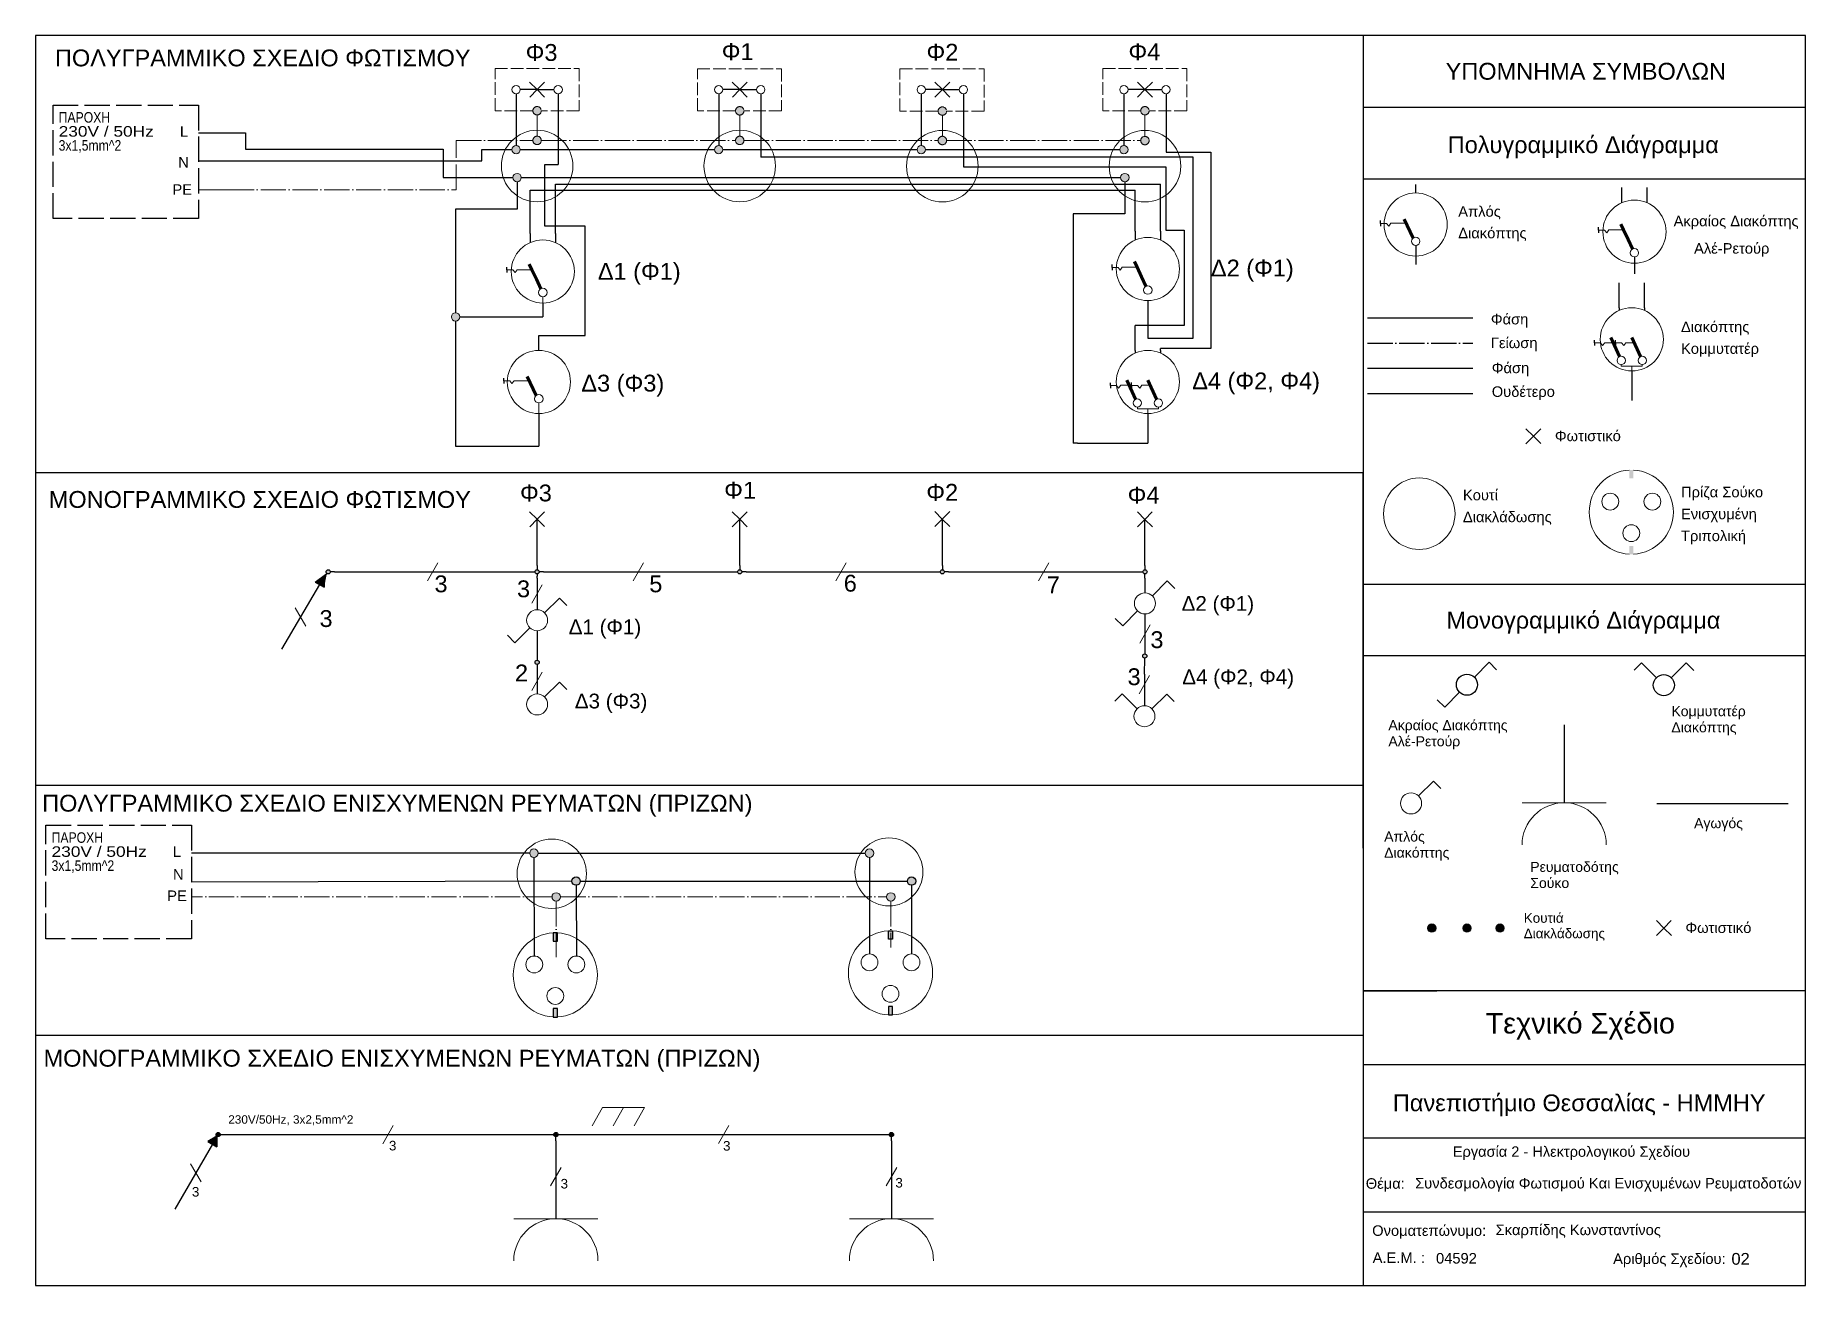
# Model space of a CAD drawing. Header units: millimetres. Extents: x 0 to 841, y 0 to 594.
import ezdxf
from ezdxf.enums import TextEntityAlignment as Align

# ---------------------------------------------------------------- set-up
doc = ezdxf.new("R2010")
doc.units = ezdxf.units.MM
doc.linetypes.add('ACAD_ISO02W100', pattern=[15, 12, -3])
doc.linetypes.add('ACAD_ISO04W100', pattern=[30, 24, -3, 0, -3])
doc.layers.get('0').update_dxf_attribs({"lineweight": 30})
doc.layers.add('22', color=7, linetype='ACAD_ISO02W100', lineweight=15)
doc.layers.add('Layer1', color=7, linetype='ACAD_ISO04W100', lineweight=30)
doc.styles.get("Standard").update_dxf_attribs({"font": 'arial.ttf'})

msp = doc.modelspace()

# ---------------------------------------------------------------- hatches: boundary and pattern name
h = msp.add_hatch(color=3)
h.dxf.hatch_style = 1
h.paths.add_polyline_path([(236.36, 558.22, 1), (240.36, 558.22, 1)])
h.paths.add_polyline_path([(240.36, 544.13, 1), (236.36, 544.13, 1)])
h.paths.add_polyline_path([(336.62, 544.1, 1), (332.62, 544.1, 1)])
h.paths.add_polyline_path([(332.62, 558.17, 1), (336.62, 558.17, 1)])
h.paths.add_polyline_path([(432.88, 558.05, 1), (428.88, 558.05, 1)])
h.paths.add_polyline_path([(432.88, 544.06, 1), (428.88, 544.06, 1)])
h.paths.add_polyline_path([(525.14, 544.03, 1), (529.14, 544.03, 1)])
h.paths.add_polyline_path([(525.14, 558.21, 1), (529.14, 558.21, 1)])
h = msp.add_hatch(color=5)
h.dxf.hatch_style = 1
h.paths.add_polyline_path([(226.36, 539.71, 1), (230.36, 539.71, 1)])
h.paths.add_polyline_path([(326.62, 539.71, 1), (322.62, 539.71, 1)])
h.paths.add_polyline_path([(418.88, 539.71, 1), (422.88, 539.71, 1)])
h.paths.add_polyline_path([(515.14, 539.71, 1), (519.14, 539.71, 1)])
h = msp.add_hatch(color=7)
h.dxf.hatch_style = 1
h.paths.add_polyline_path([(197.63, 460.22, 1), (201.63, 460.22, 1)])
h.paths.add_polyline_path([(226.85, 526.42, 1), (230.85, 526.42, 1)])
h.paths.add_polyline_path([(519.57, 526.42, 1), (515.57, 526.42, 1)])
h = msp.add_hatch(color=7)
h.dxf.hatch_style = 1
h.paths.add_polyline_path([(759.2, 387.48), (757.2, 387.48), (757.2, 383.48), (759.2, 383.48)])
h.paths.add_polyline_path([(759.2, 351.48), (757.2, 351.48), (757.2, 347.48), (759.2, 347.48)])
h = msp.add_hatch(color=7)
h.dxf.hatch_style = 1
h.paths.add_polyline_path([(138.47, 338.36), (132.89, 334.27), (137.2, 331.81)])
h = msp.add_hatch(color=7)
h.dxf.hatch_style = 1
edge = h.paths.add_edge_path()
edge.add_arc((139.1, 339.13), 1, 0, 360)
edge = h.paths.add_edge_path()
edge.add_arc((238.36, 339.13), 1, 0, 360)
edge = h.paths.add_edge_path()
edge.add_arc((238.36, 296.13), 1, 0, 360)
edge = h.paths.add_edge_path()
edge.add_arc((334.62, 339.13), 1, 0, 360)
edge = h.paths.add_edge_path()
edge.add_arc((430.88, 339.13), 1, 0, 360)
edge = h.paths.add_edge_path()
edge.add_arc((527.14, 339.13), 1, 0, 360)
edge = h.paths.add_edge_path()
edge.add_arc((527.05, 299.16), 1, 0, 360)
at = {"lineweight": 15}
h = msp.add_hatch(color=1, dxfattribs=at)
h.dxf.hatch_style = 1
h.paths.add_polyline_path([(234.86, 205.44, 1), (238.86, 205.44, 1)])
h.paths.add_polyline_path([(394.26, 205.44, 1), (398.26, 205.44, 1)])
h = msp.add_hatch(color=5, dxfattribs=at)
h.dxf.hatch_style = 1
h.paths.add_polyline_path([(254.86, 192.19, 1), (258.86, 192.19, 1)])
h.paths.add_polyline_path([(414.26, 192.19, 1), (418.26, 192.19, 1)])
h = msp.add_hatch(color=7, dxfattribs=at)
h.dxf.hatch_style = 1
h.paths.add_polyline_path([(407.26, 168.6), (405.26, 168.6), (405.26, 164.6), (407.26, 164.6)])
h.paths.add_polyline_path([(407.26, 132.6), (405.26, 132.6), (405.26, 128.6), (407.26, 128.6)])
h = msp.add_hatch(color=1)
h.dxf.hatch_style = 1
h.paths.add_polyline_path([(665.41, 169.87, 1), (661.41, 169.87, 1)])
h = msp.add_hatch(color=5)
h.dxf.hatch_style = 1
h.paths.add_polyline_path([(678.13, 169.87, 1), (682.13, 169.87, 1)])
h = msp.add_hatch(color=3)
h.dxf.hatch_style = 1
h.paths.add_polyline_path([(697.82, 169.87, 1), (693.82, 169.87, 1)])
h = msp.add_hatch(color=7, dxfattribs=at)
h.dxf.hatch_style = 1
h.paths.add_polyline_path([(248, 167.6), (246, 167.6), (246, 163.6), (248, 163.6)])
h.paths.add_polyline_path([(248, 131.6), (246, 131.6), (246, 127.6), (248, 127.6)])
at = {"lineweight": 30}
h = msp.add_hatch(color=7, dxfattribs=at)
h.dxf.hatch_style = 1
h.paths.add_polyline_path([(86.24, 70.95), (81.89, 68.48), (86.24, 65.95)])
h = msp.add_hatch(color=7)
h.dxf.hatch_style = 1
h.paths.add_polyline_path([(85.83, 71.78, 1), (87.83, 71.78, 1)])
h = msp.add_hatch(color=7)
h.dxf.hatch_style = 1
h.paths.add_polyline_path([(246.27, 71.78, 1), (248.27, 71.78, 1)])
h = msp.add_hatch(color=7)
h.dxf.hatch_style = 1
h.paths.add_polyline_path([(407.7, 71.78, 1), (405.7, 71.78, 1)])
at = {"layer": 'Layer1', "lineweight": 15}
h = msp.add_hatch(color=3, dxfattribs=at)
h.dxf.hatch_style = 1
h.paths.add_polyline_path([(249.43, 184.67, 1), (245.43, 184.67, 1)])
h.paths.add_polyline_path([(404.41, 184.67, 1), (408.41, 184.67, 1)])

# ---------------------------------------------------------------- linework, layer by layer
for p, q in [((841, 594), (630.75, 594)), ((630.75, 559.93), (841, 559.93)), ((630.75, 525.93), (841, 525.93)), ((528.52, 498.02), (528.52, 498.02)), ((764.43, 464.58), (764.43, 465.47)), ((528.52, 444.35), (528.52, 444.35)), ((534.52, 444.35), (534.52, 445.23)), ((630.75, 237.6), (630.75, 386.1)), ((132.89, 334.27), (138.47, 338.36)), ((137.2, 336.81), (137.2, 331.81)), ((337.62, 339.13), (427.88, 339.13)), ((433.88, 339.13), (524.14, 339.13)), ((630.75, 207.9), (630.75, 341.55)), ((132.89, 334.27), (137.2, 331.81)), ((630.75, 333.27), (841, 333.27)), ((238.36, 299.13), (238.36, 297.13)), ((238.36, 295.13), (238.36, 293.13)), ((841, 299.27), (630.75, 299.27)), ((683.63, 289.04), (690.67, 296.14)), ((690.67, 296.14), (694.23, 292.63)), ((763.05, 295.91), (759.51, 292.38)), ((770.11, 288.83), (763.05, 295.91)), ((777.2, 288.81), (784.32, 295.83)), ((784.32, 295.83), (787.83, 292.28)), ((526.9, 290.52), (526.9, 280.52)), ((526.9, 280.52), (526.9, 275.52)), ((669.55, 274.83), (666.02, 278.38)), ((676.59, 281.94), (669.55, 274.83)), ((770.27, 229.11), (832.78, 229.11)), ((841, 140), (630.75, 140)), ((630.75, 140), (665.75, 140)), ((630.75, 105), (841, 105)), ((841, 70), (630.75, 70)), ((630.75, 35), (841, 35))]:
    msp.add_line(p, q)
at = {"lineweight": 30}
for p, q in [((630.75, 594), (630.75, 0)), ((238.36, 568.22), (230.36, 568.22)), ((238.36, 568.22), (246.36, 568.22)), ((248.36, 566.22), (248.36, 532.67)), ((334.62, 568.22), (326.62, 568.22)), ((334.62, 568.22), (342.62, 568.22)), ((344.62, 566.22), (344.62, 536.21)), ((430.88, 568.22), (422.88, 568.22)), ((430.88, 568.22), (438.88, 568.22)), ((440.88, 566.22), (440.88, 531.48)), ((527.14, 568.22), (519.14, 568.22)), ((527.14, 568.22), (535.14, 568.22)), ((537.14, 566.22), (537.14, 538.52)), ((77.49, 547.64), (90.82, 547.64)), ((90.82, 547.64), (99.82, 547.64)), ((99.82, 547.64), (99.82, 539.95)), ((99.82, 539.95), (193.66, 539.95)), ((193.66, 539.95), (193.66, 526.42)), ((537.14, 538.52), (558.48, 538.52)), ((558.48, 538.52), (558.48, 445.23)), ((242.03, 503.35), (242.03, 532.67)), ((242.03, 532.67), (248.36, 532.67)), ((550.02, 536.21), (344.62, 536.21)), ((440.88, 531.48), (537.04, 531.48)), ((537.04, 531.48), (537.04, 501.46)), ((550.02, 450.2), (550.02, 536.21)), ((193.66, 526.42), (226.85, 526.42)), ((228.85, 524.42), (228.85, 511.37)), ((230.85, 526.42), (515.57, 526.42)), ((517.57, 524.42), (517.57, 509.19)), ((655.76, 519.16), (655.76, 523.16)), ((753.68, 514.48), (753.68, 521.74)), ((765.68, 514.48), (765.68, 521.74)), ((228.85, 511.37), (199.63, 511.37)), ((199.63, 511.37), (199.63, 462.22)), ((517.57, 509.19), (493.05, 509.19)), ((493.05, 509.19), (493.05, 456.71)), ((639.1, 504.7), (639.1, 506)), ((639.1, 504.7), (639.1, 503.4)), ((261.19, 503.35), (242.03, 503.35)), ((261.19, 451.35), (261.19, 503.35)), ((537.04, 501.46), (545.69, 501.46)), ((545.69, 501.46), (545.69, 456.17)), ((742.64, 501.52), (742.64, 502.82)), ((742.64, 501.52), (742.64, 500.22)), ((655.76, 494.16), (655.76, 489.16)), ((655.76, 489.16), (655.76, 485.16)), ((759.68, 488.74), (759.68, 480.74)), ((224.02, 482.61), (224.02, 483.91)), ((224.02, 482.61), (224.02, 481.31)), ((511.48, 483.8), (511.48, 485.1)), ((511.48, 483.8), (511.48, 482.5)), ((752.43, 464.58), (752.43, 476.41)), ((764.43, 465.47), (764.43, 476.41)), ((241.06, 466.83), (241.06, 460.22)), ((528.52, 468.02), (528.52, 450.2)), ((752.43, 464.58), (752.43, 463.33)), ((764.43, 464.58), (764.43, 463.33)), ((199.63, 458.22), (199.63, 398.78)), ((201.63, 460.22), (241.06, 460.22)), ((493.05, 456.71), (493.05, 452.71)), ((545.69, 456.17), (522.52, 456.17)), ((522.52, 444.35), (522.52, 456.17)), ((632.87, 459.82), (682.87, 459.82)), ((239.19, 444.35), (239.19, 451.35)), ((239.19, 451.35), (261.19, 451.35)), ((493.05, 452.71), (493.05, 402.23)), ((528.52, 450.2), (550.02, 450.2)), ((740.68, 447.94), (740.68, 449.24)), ((740.68, 447.94), (740.68, 446.64)), ((750.69, 447.96), (750.69, 449.26)), ((750.69, 447.96), (750.69, 446.66)), ((522.52, 444.35), (522.52, 443.09)), ((558.48, 445.23), (534.52, 445.23)), ((534.52, 444.35), (534.52, 443.09)), ((222.53, 429.89), (222.53, 431.19)), ((222.53, 429.89), (222.53, 428.59)), ((510.77, 427.7), (510.77, 429)), ((520.78, 427.73), (520.78, 429.03)), ((758.43, 434.58), (758.43, 420.46)), ((510.77, 427.7), (510.77, 426.4)), ((520.78, 427.73), (520.78, 426.43)), ((239.19, 414.35), (239.19, 398.78)), ((528.52, 414.35), (528.52, 400.23)), ((199.63, 398.78), (239.19, 398.78)), ((493.05, 402.23), (493.05, 400.23)), ((495.05, 400.23), (493.05, 400.23)), ((495.05, 400.23), (528.52, 400.23)), ((630.75, 386.1), (0, 386.1)), ((238.36, 342.13), (238.36, 364.13)), ((334.62, 359.13), (334.62, 364.13)), ((430.88, 342.13), (430.88, 364.13)), ((527.14, 342.13), (527.14, 364.13)), ((334.62, 342.13), (334.62, 359.13)), ((141.1, 339.13), (140.1, 339.13)), ((142.1, 339.13), (141.1, 339.13)), ((142.1, 339.13), (235.36, 339.13)), ((235.36, 339.13), (236.36, 339.13)), ((236.36, 339.13), (237.36, 339.13)), ((238.36, 342.13), (238.36, 341.13)), ((238.36, 341.13), (238.36, 340.13)), ((238.36, 338.13), (238.36, 337.13)), ((238.36, 336.13), (238.36, 337.13)), ((240.36, 339.13), (239.36, 339.13)), ((241.36, 339.13), (240.36, 339.13)), ((241.36, 339.13), (331.62, 339.13)), ((331.62, 339.13), (333.62, 339.13)), ((334.62, 342.13), (334.62, 340.13)), ((337.62, 339.13), (335.62, 339.13)), ((337.62, 339.13), (427.88, 339.13)), ((427.88, 339.13), (429.88, 339.13)), ((430.88, 342.13), (430.88, 340.13)), ((433.88, 339.13), (431.88, 339.13)), ((433.88, 339.13), (524.14, 339.13)), ((524.14, 339.13), (526.14, 339.13)), ((527.14, 342.13), (527.14, 340.13)), ((527.14, 336.13), (527.14, 338.13)), ((135, 333.07), (116.92, 302.34)), ((238.36, 336.13), (238.36, 321.13)), ((527.14, 336.13), (527.14, 329.13)), ((238.36, 311.13), (238.36, 299.13)), ((238.36, 293.13), (238.36, 281.13)), ((726.31, 266.4), (726.31, 229.4)), ((630.75, 237.6), (0, 237.6)), ((630.75, 118.8), (0, 118.8)), ((86.24, 70.95), (81.89, 68.48)), ((81.89, 68.48), (86.24, 65.95)), ((86.24, 70.95), (86.24, 65.95)), ((87.83, 71.78), (244.27, 71.78)), ((244.27, 71.78), (246.27, 71.78)), ((247.27, 68.78), (247.27, 70.78)), ((247.27, 68.78), (247.27, 31.78)), ((248.27, 71.78), (250.27, 71.78)), ((250.27, 71.78), (403.7, 71.78)), ((403.7, 71.78), (405.7, 71.78)), ((406.7, 68.78), (406.7, 70.78)), ((406.7, 68.78), (406.7, 31.78)), ((84.09, 67.2), (66.32, 36.26))]:
    msp.add_line(p, q, dxfattribs=at)
at = {"color": 5, "lineweight": 30}
for p, q in [((228.36, 566.22), (228.36, 541.71)), ((324.62, 566.22), (324.62, 541.71)), ((420.88, 566.22), (420.88, 541.71)), ((517.14, 566.22), (517.14, 541.71)), ((212.1, 534.39), (212.1, 539.71)), ((212.1, 539.71), (226.36, 539.71)), ((230.36, 539.71), (322.62, 539.71)), ((326.62, 539.71), (418.88, 539.71)), ((422.88, 539.71), (515.14, 539.71)), ((77.49, 534.39), (92.29, 534.39)), ((92.29, 534.39), (212.1, 534.39)), ((632.87, 423.82), (682.87, 423.82)), ((254.86, 192.19), (74.14, 191.75)), ((256.86, 190.19), (257, 156.6)), ((258.86, 192.19), (414.26, 192.19)), ((416.26, 190.19), (416.26, 157.6))]:
    msp.add_line(p, q, dxfattribs=at)
at = {"lineweight": 15}
for p, q in [((238.36, 568.22), (234.81, 571.74)), ((238.36, 568.22), (234.85, 564.67)), ((238.36, 568.22), (241.88, 571.78)), ((238.36, 568.22), (241.92, 564.71)), ((334.62, 568.22), (331.07, 571.74)), ((334.62, 568.22), (331.11, 564.67)), ((334.62, 568.22), (338.14, 571.78)), ((334.62, 568.22), (338.18, 564.71)), ((430.88, 568.22), (427.33, 571.74)), ((430.88, 568.22), (427.37, 564.67)), ((430.88, 568.22), (434.4, 571.78)), ((430.88, 568.22), (434.44, 564.71)), ((527.14, 568.22), (523.59, 571.74)), ((527.14, 568.22), (523.63, 564.67)), ((527.14, 568.22), (530.66, 571.78)), ((527.14, 568.22), (530.7, 564.71)), ((641.97, 504.7), (639.1, 504.7)), ((641.97, 504.7), (642.97, 503.43)), ((643.97, 504.75), (642.97, 503.43)), ((647.97, 504.75), (643.97, 504.75)), ((647.97, 504.75), (651.17, 504.75)), ((745.51, 501.52), (742.64, 501.52)), ((745.51, 501.52), (746.51, 500.24)), ((747.52, 501.56), (746.51, 500.24)), ((751.52, 501.56), (747.52, 501.56)), ((754.53, 501.58), (751.52, 501.56)), ((226.89, 482.61), (224.02, 482.61)), ((226.89, 482.61), (227.89, 481.33)), ((228.89, 482.65), (227.89, 481.33)), ((232.89, 482.65), (228.89, 482.65)), ((235.91, 482.67), (232.89, 482.65)), ((514.35, 483.8), (511.48, 483.8)), ((514.35, 483.8), (515.35, 482.52)), ((516.36, 483.84), (515.35, 482.52)), ((520.36, 483.84), (516.36, 483.84)), ((523.37, 483.86), (520.36, 483.84)), ((241.06, 469.83), (241.06, 466.83)), ((743.55, 447.94), (740.68, 447.94)), ((743.55, 447.94), (744.55, 446.66)), ((745.55, 447.98), (744.55, 446.66)), ((749.55, 447.98), (745.55, 447.98)), ((753.56, 447.96), (750.69, 447.96)), ((753.56, 447.96), (754.57, 446.68)), ((755.57, 448.01), (754.57, 446.68)), ((759.57, 448.01), (755.57, 448.01)), ((753.43, 437.58), (753.43, 436.88)), ((763.43, 437.58), (763.43, 436.88)), ((225.41, 429.89), (222.53, 429.89)), ((225.41, 429.89), (226.41, 428.62)), ((227.41, 429.94), (226.41, 428.62)), ((231.41, 429.94), (227.41, 429.94)), ((231.41, 429.94), (234.6, 429.94)), ((753.43, 436.88), (763.43, 436.88)), ((758.43, 436.88), (758.43, 434.58)), ((513.64, 427.7), (510.77, 427.7)), ((513.64, 427.7), (514.64, 426.42)), ((515.64, 427.74), (514.64, 426.42)), ((519.64, 427.74), (515.64, 427.74)), ((523.65, 427.73), (520.78, 427.73)), ((523.65, 427.73), (524.66, 426.45)), ((525.66, 427.77), (524.66, 426.45)), ((529.66, 427.77), (525.66, 427.77)), ((239.19, 419.35), (239.19, 414.35)), ((523.52, 417.35), (523.52, 416.65)), ((523.52, 416.65), (533.52, 416.65)), ((528.52, 416.65), (528.52, 414.35)), ((533.52, 417.35), (533.52, 416.65)), ((711.66, 403.56), (708.11, 407.07)), ((711.66, 403.56), (715.18, 407.11)), ((711.66, 403.56), (708.15, 400)), ((711.66, 403.56), (715.22, 400.04)), ((238.36, 364.13), (234.81, 367.65)), ((238.36, 364.13), (234.85, 360.58)), ((238.36, 364.13), (241.88, 367.69)), ((238.36, 364.13), (241.92, 360.62)), ((334.61, 364.08), (331.05, 367.6)), ((334.61, 364.08), (331.09, 360.53)), ((334.61, 364.08), (338.12, 367.64)), ((334.61, 364.08), (338.16, 360.57)), ((430.86, 364.22), (427.3, 367.73)), ((430.86, 364.22), (427.34, 360.66)), ((430.86, 364.22), (434.37, 367.77)), ((430.86, 364.22), (434.41, 360.7)), ((527.11, 364.06), (523.56, 367.58)), ((527.11, 364.06), (523.6, 360.51)), ((527.11, 364.06), (530.63, 367.62)), ((527.11, 364.06), (530.67, 360.55)), ((530.66, 327.68), (537.7, 334.79)), ((537.7, 334.79), (541.26, 331.27)), ((241.92, 319.65), (249.02, 326.69)), ((249.02, 326.69), (252.54, 323.13)), ((523.62, 320.58), (516.58, 313.48)), ((234.86, 312.57), (227.85, 305.44)), ((516.58, 313.48), (513.05, 317.02)), ((227.85, 305.44), (224.33, 308.99)), ((241.9, 279.67), (248.97, 286.74)), ((248.97, 286.74), (252.5, 283.21)), ((516.3, 281.14), (512.76, 277.61)), ((523.37, 274.06), (516.3, 281.14)), ((530.45, 274.04), (537.57, 281.07)), ((537.57, 281.07), (541.08, 277.51)), ((657.1, 232.65), (664.16, 239.72)), ((664.16, 239.72), (667.7, 236.19)), ((706.31, 229.4), (746.31, 229.4)), ((773.67, 169.87), (770.12, 173.39)), ((773.67, 169.87), (770.16, 166.32)), ((773.67, 169.87), (777.19, 173.43)), ((773.67, 169.87), (777.23, 166.36)), ((227.27, 31.78), (267.27, 31.78)), ((386.7, 31.78), (426.7, 31.78))]:
    msp.add_line(p, q, dxfattribs=at)
at = {"color": 1, "lineweight": 30}
for p, q in [((247.06, 499.95), (247.06, 523.34)), ((247.06, 523.34), (534.52, 523.34)), ((534.52, 501.02), (534.52, 523.34)), ((235.06, 499.95), (235.06, 520.45)), ((235.06, 520.45), (522.52, 520.45)), ((522.52, 501.02), (522.52, 520.45)), ((235.06, 499.95), (235.02, 495.56)), ((247.06, 499.95), (247.06, 495.58)), ((522.52, 501.02), (522.54, 496.77)), ((534.52, 501.02), (534.45, 496.8)), ((632.87, 435.82), (682.87, 435.82)), ((234.86, 205.44), (74.14, 205.44)), ((236.86, 203.44), (237, 156.6)), ((238.86, 205.44), (394.26, 205.44)), ((396.26, 203.44), (396.26, 157.6))]:
    msp.add_line(p, q, dxfattribs=at)
at = {"color": 3, "lineweight": 15, "ltscale": 0.5}
msp.add_line((77.49, 520.69), (91.93, 520.69), dxfattribs=at)
at = {"lineweight": 60}
for p, q in [((654.49, 497.71), (650.22, 506.75)), ((754.53, 501.58), (753.26, 504.29)), ((756.66, 497.05), (754.53, 501.58)), ((758.78, 492.52), (756.66, 497.05)), ((235.91, 482.67), (234.63, 485.38)), ((238.03, 478.14), (235.91, 482.67)), ((523.37, 483.86), (522.1, 486.57)), ((525.5, 479.33), (523.37, 483.86)), ((240.16, 473.62), (238.03, 478.14)), ((527.62, 474.8), (525.5, 479.33)), ((752.61, 441.4), (748.4, 450.48)), ((762.6, 441.4), (758.43, 450.49)), ((237.93, 422.9), (233.66, 431.94)), ((522.69, 421.17), (518.49, 430.24)), ((532.69, 421.17), (528.52, 430.25))]:
    msp.add_line(p, q, dxfattribs=at)
at = {"color": 3, "linetype": 'ACAD_ISO04W100', "lineweight": 30, "ltscale": 0.5}
msp.add_line((632.87, 447.82), (682.87, 447.82), dxfattribs=at)
at = {"lineweight": 9}
for p, q in [((186.27, 334.78), (191.2, 343.48)), ((284.03, 334.78), (288.96, 343.48)), ((380.29, 334.78), (385.22, 343.48)), ((476.55, 334.78), (481.48, 343.48)), ((235.9, 324.28), (240.83, 332.98)), ((128.48, 313.38), (123.44, 322.02)), ((524.63, 305.29), (529.56, 314)), ((235.9, 282.78), (240.83, 291.48)), ((524.43, 281.17), (529.36, 289.88)), ((269.4, 84.63), (264.44, 75.95)), ((269.4, 84.63), (289.4, 84.63)), ((279.4, 84.63), (274.42, 75.95)), ((289.4, 84.63), (284.43, 75.95)), ((165.08, 67.43), (170.01, 76.13)), ((324.46, 67.47), (329.51, 76.1)), ((78.8, 49.29), (73.76, 57.93)), ((244.79, 47.44), (249.75, 56.12)), ((404.21, 47.45), (409.2, 56.11))]:
    msp.add_line(p, q, dxfattribs=at)
at = {"lineweight": 30}
msp.add_lwpolyline([(0, 0), (841, 0), (841, 594), (0, 594)], close=True, dxfattribs=at)
at = {"linetype": 'ACAD_ISO02W100'}
msp.add_lwpolyline([(8.36, 560.89), (77.49, 560.89), (77.49, 507), (8.36, 507)], close=True, dxfattribs=at)
at = {"linetype": 'ACAD_ISO02W100', "lineweight": 30}
msp.add_lwpolyline([(5.01, 218.69), (74.14, 218.69), (74.14, 164.81), (5.01, 164.81)], close=True, dxfattribs=at)
for points in [[(405.26, 168.6), (407.26, 168.6), (407.26, 164.6), (405.26, 164.6)], [(246, 163.6), (248, 163.6), (248, 167.6), (246, 167.6)], [(248, 131.6), (246, 131.6), (246, 127.6), (248, 127.6)], [(407.26, 132.6), (405.26, 132.6), (405.26, 128.6), (407.26, 128.6)]]:
    msp.add_lwpolyline(points, close=True)
at = {"color": 5, "lineweight": 15}
for centre in [(228.36, 568.22), (324.62, 568.22), (420.88, 568.22), (517.14, 568.22), (228.36, 539.71), (324.62, 539.71), (420.88, 539.71), (517.14, 539.71), (680.13, 169.87)]:
    msp.add_circle(centre, 2, dxfattribs=at)
at = {"lineweight": 15}
for centre, radius in [((248.36, 568.22), 2), ((344.62, 568.22), 2), ((440.88, 568.22), 2), ((537.14, 568.22), 2), ((238.36, 531.93), 17), ((334.62, 531.95), 17), ((430.88, 531.86), 17), ((527.14, 531.86), 17), ((228.85, 526.42), 2), ((517.57, 526.42), 2), ((655.76, 504.16), 15), ((759.68, 500.74), 15), ((241.06, 481.83), 15), ((528.52, 483.02), 15), ((655.76, 496.16), 2), ((759.68, 490.74), 2), ((241.06, 471.83), 2), ((528.52, 473.02), 2), ((758.43, 449.58), 15), ((199.63, 460.22), 2), ((239.19, 429.35), 15), ((528.52, 429.35), 15), ((753.43, 439.58), 2), ((763.43, 439.58), 2), ((239.19, 421.35), 2), ((523.52, 419.35), 2), ((533.52, 419.35), 2), ((748.2, 372.48), 4), ((768.2, 372.48), 4), ((758.2, 357.48), 4), ((527.14, 324.13), 5), ((238.36, 316.13), 5), ((238.36, 276.13), 5), ((526.9, 270.52), 5), ((653.56, 229.11), 5), ((245.33, 195.67), 16.47), ((405.51, 196.55), 16.13), ((237, 152.6), 4), ((257, 152.6), 4), ((396.26, 153.6), 4), ((416.26, 153.6), 4), ((247, 137.6), 4), ((406.26, 138.6), 4)]:
    msp.add_circle(centre, radius, dxfattribs=at)
at = {"lineweight": 9}
msp.add_circle((657.46, 366.75), 17, dxfattribs=at)
for centre, radius in [((139.1, 339.13), 1), ((238.36, 339.13), 1), ((334.62, 339.13), 1), ((430.88, 339.13), 1), ((527.14, 339.13), 1), ((238.36, 296.13), 1), ((527.05, 299.16), 1), ((680.11, 285.49), 5), ((773.65, 285.29), 5), ((86.83, 71.78), 1), ((247.27, 71.78), 1), ((406.7, 71.78), 1)]:
    msp.add_circle(centre, radius)
at = {"color": 1, "lineweight": 15}
for centre in [(236.86, 205.44), (396.26, 205.44), (663.41, 169.87)]:
    msp.add_circle(centre, 2, dxfattribs=at)
at = {"color": 5}
for centre in [(256.86, 192.19), (416.26, 192.19)]:
    msp.add_circle(centre, 2, dxfattribs=at)
at = {"color": 3, "lineweight": 15}
for centre in [(247.43, 184.67), (406.41, 184.67), (695.82, 169.87)]:
    msp.add_circle(centre, 2, dxfattribs=at)
at = {"lineweight": 15}
for centre, start, end in [((758.2, 367.48), 92.86598, 267.13402), ((758.2, 367.48), 272.86598, 87.13402), ((726.31, 209.4), 0, 180), ((406.26, 148.6), 92.86598, 267.13402), ((406.26, 148.6), 272.86598, 87.13402), ((247, 147.6), 92.86598, 267.13402), ((247, 147.6), 272.86598, 87.13402), ((247.27, 11.78), 0, 180), ((406.7, 11.78), 0, 180)]:
    msp.add_arc(centre, 20, start, end, dxfattribs=at)
at = {"layer": '22', "color": 3, "lineweight": 9, "ltscale": 0.5}
for points in [[(236.36, 558.22), (218.36, 558.22), (218.36, 578.22), (258.36, 578.22), (258.36, 558.22), (240.36, 558.22)], [(332.62, 558.17), (314.49, 558.17), (314.49, 578.17), (354.49, 578.17), (354.49, 558.17), (336.62, 558.17)], [(428.88, 558.05), (410.68, 558.05), (410.68, 578.05), (450.68, 578.05), (450.68, 558.05), (432.88, 558.05)], [(525.14, 558.21), (507.09, 558.21), (507.09, 578.21), (547.09, 578.21), (547.09, 558.21), (529.14, 558.21)]]:
    msp.add_lwpolyline(points, dxfattribs=at)
at = {"layer": '22', "color": 3, "lineweight": 15}
for centre in [(238.36, 558.22), (334.62, 558.17), (430.88, 558.05), (527.14, 558.21)]:
    msp.add_circle(centre, 2, dxfattribs=at)
at = {"layer": 'Layer1', "color": 3, "lineweight": 15, "ltscale": 0.5}
for p, q in [((238.36, 556.22), (238.36, 546.13)), ((334.62, 556.17), (334.62, 546.1)), ((430.88, 556.05), (430.88, 546.06)), ((527.14, 556.21), (527.14, 546.03)), ((199.91, 520.69), (199.91, 544.14)), ((199.91, 544.14), (236.36, 544.13)), ((240.36, 544.13), (332.62, 544.1)), ((336.62, 544.1), (428.88, 544.07)), ((432.88, 544.06), (525.14, 544.03)), ((91.93, 520.69), (199.91, 520.69)), ((245.43, 184.67), (74.14, 184.67)), ((247.43, 182.67), (247.43, 156.04)), ((249.43, 184.67), (404.41, 184.67)), ((406.41, 182.67), (406.41, 160.6))]:
    msp.add_line(p, q, dxfattribs=at)
at = {"layer": 'Layer1'}
for p, q in [((527.14, 319.13), (527.05, 300.16)), ((526.9, 290.52), (527.03, 298.16))]:
    msp.add_line(p, q, dxfattribs=at)
at = {"layer": 'Layer1', "color": 3, "lineweight": 15}
for centre in [(238.36, 544.13), (334.62, 544.1), (430.88, 544.06), (527.14, 544.03)]:
    msp.add_circle(centre, 2, dxfattribs=at)

# ---------------------------------------------------------------- texts
for s, height, p in [('Φ3', 8, (232.91, 581.89)), ('Φ1', 8, (326.08, 582.29)), ('Φ2', 8, (423.34, 582)), ('Φ4', 8, (519.29, 582.23)), ('ΠΟΛΥΓΡΑΜΜΙΚΟ ΣΧΕΔΙΟ ΦΩΤΙΣΜΟΥ', 8, (9.28, 579.3)), ('ΥΠΟΜΝΗΜΑ ΣΥΜΒΟΛΩΝ', 8, (669.98, 572.96)), ('L', 5, (68.67, 545.83)), ('Πολυγραμμικό Διάγραμμα ', 8, (670.97, 538.06)), ('N', 5, (67.86, 531.2)), ('PE', 5, (65.12, 518.25)), ('Απλός ', 5, (675.97, 507.85)), ('Aκραίος Διακόπτης ', 5, (778.3, 503.29)), ('Διακόπτης ', 5, (675.97, 497.6)), ('Δ2 (Φ1)', 8, (558.48, 479.47)), ('     Αλέ-Ρετούρ', 5, (778.3, 490.31)), ('Δ1 (Φ1)', 8, (267.21, 477.9)), ('Φάση', 5, (691.48, 456.68)), ('Διακόπτης ', 5, (781.8, 453.05)), ('Γείωση', 5, (691.48, 445.42)), ('Κομμυτατέρ', 5, (781.8, 442.69)), ('Φάση', 5, (691.9, 433.51)), ('Δ3 (Φ3)', 8, (259.39, 424.79)), ('Δ4 (Φ2, Φ4)', 8, (549.6, 425.84)), ('Ουδέτερο ', 5, (691.9, 422.25)), ('Φωτιστικό', 5, (721.89, 401.21)), ('Φ3', 8, (230.23, 372.6)), ('Φ1', 8, (327.22, 373.88)), ('Φ2', 8, (423.24, 372.9)), ('Φ4', 8, (518.91, 371.57)), ('Κουτί ', 5, (678.2, 373.13)), ('Πρίζα Σούκο', 5, (781.8, 374.53)), ('ΜΟΝΟΓΡΑΜΜΙΚΟ ΣΧΕΔΙΟ ΦΩΤΙΣΜΟΥ', 8, (6.35, 369.53)), ('Διακλάδωσης ', 5, (678.2, 362.72)), ('Ενισχυμένη ', 5, (781.8, 364.12)), ('Τριπολική', 5, (781.8, 353.71)), ('Δ2 (Φ1)', 7, (544.57, 320.61)), ('Μονογραμμικό Διάγραμμα', 8, (670.38, 312.16)), ('Δ1 (Φ1)', 7, (253.38, 309.51)), ('Δ4 (Φ2, Φ4)', 7, (544.87, 285.74)), ('Δ3 (Φ3)', 7, (256.28, 274.24)), ('Κομμυτατέρ', 4.767, (777.24, 270.54)), ('Ακραίος Διακόπτης ', 4.7672, (642.79, 263.89)), ('Αλέ-Ρετούρ', 4.767, (642.79, 256.23)), ('Διακόπτης ', 4.767, (777.24, 262.89)), ('ΠΟΛΥΓΡΑΜΜΙΚΟ ΣΧΕΔΙΟ ΕΝΙΣΧΥΜΕΝΩΝ ΡΕΥΜΑΤΩΝ (ΠΡΙΖΩΝ) ', 8, (3.19, 225.2)), ('Αγωγός', 4.767, (788.02, 217.33)), ('Απλός ', 4.767, (640.79, 210.99)), ('Διακόπτης ', 4.767, (640.79, 203.34)), ('Σούκο', 4.767, (710.2, 188.91)), ('Ρευματοδότης ', 4.7672, (710.2, 196.57)), ('Κουτιά ', 4.572, (707.1, 172.39)), ('Διακλάδωσης ', 4.5722, (707.1, 165.05)), ('Φωτιστικό', 5, (783.9, 167.52)), ('ΜΟΝΟΓΡΑΜΜΙΚΟ ΣΧΕΔΙΟ ΕΝΙΣΧΥΜΕΝΩΝ ΡΕΥΜΑΤΩΝ (ΠΡΙΖΩΝ)', 8, (3.88, 104.03)), ('Σκαρπίδης Κωνσταντίνος ', 5, (693.73, 23.97))]:
    msp.add_text(s, height=height).set_placement(p)
for s, width, p, p2 in [('ΠΑΡΟΧΗ', 0.829346, (11.04, 552.56), (35.51, 552.56)), ('230V / 50Hz', 1.175853, (11.04, 545.9), (56.24, 545.9)), ('3x1,5mm^ 2', 0.829346, (11.04, 539.24), (40.81, 539.24))]:
    msp.add_text(s, height=5, dxfattribs=dict(width=width)).set_placement(p, p2, align=Align.FIT)
at = {"lineweight": 30}
for s, width, p, p2 in [('ΠΑΡΟΧΗ', 0.829346, (7.69, 210.37), (32.15, 210.37)), ('3x1,5mm^ 2', 0.829346, (7.69, 197.04), (37.45, 197.04)), ('230V / 50Hz', 1.175853, (7.69, 203.71), (52.89, 203.71))]:
    msp.add_text(s, height=5, dxfattribs=dict(at, width=width)).set_placement(p, p2, align=Align.FIT)
for s, height, p in [('L', 5, (65.31, 203.64)), ('N', 5, (65.37, 192.86)), ('PE', 5, (62.63, 182.73)), ('Συνδεσμολογία Φωτισμού Και Ενισχυμένων Ρευματοδοτών', 5, (655.48, 46.14)), ('04592', 5, (665.41, 10.48)), ('02', 5.585, (805.78, 9.92))]:
    msp.add_text(s, height=height, dxfattribs=at).set_placement(p)
at = {"lineweight": 40}
for s, height, p in [('Τεχνικό Σχέδιο', 9.8147, (688.98, 119.76)), ('Πανεπιστήμιο Θεσσαλίας - ΗΜΜΗΥ', 8, (644.91, 82.83)), ('Εργασία 2 - Ηλεκτρολογικού Σχεδίου', 4.9588, (673.4, 61.2)), ('Θέμα: ', 5, (632.04, 46.01)), ('Ονοματεπώνυμο:', 5, (635.09, 23.63)), ('A.Ε.Μ. :', 5, (635.31, 10.75)), ('Αριθμός Σχεδίου:', 5, (749.55, 10.26))]:
    msp.add_text(s, height=height, dxfattribs=at).set_placement(p)
at = {"lineweight": 9}
for s, height, p in [('230V/50Hz, 3x2,5mm^ 2', 4, (91.62, 76.93)), ('3', 4.55, (167.97, 64.23)), ('3', 4.55, (326.69, 64.14)), ('3', 4.55, (249.52, 46.14)), ('3', 4.55, (408.56, 46.6)), ('3', 4.55, (74.36, 42.3))]:
    msp.add_text(s, height=height, dxfattribs=at).set_placement(p)
at = {"layer": 'Layer1', "lineweight": 9}
for s, p in [('3', (189.61, 329.41)), ('5', (291.65, 329.41)), ('6', (384.04, 329.72)), ('7', (480.48, 328.93)), ('3', (228.81, 327.06)), ('3', (134.98, 312.93)), ('3', (529.72, 302.9)), ('2', (227.83, 287.07)), ('3', (518.88, 285.29))]:
    msp.add_text(s, height=8, dxfattribs=at).set_placement(p)

doc.saveas('drawing.dxf')
